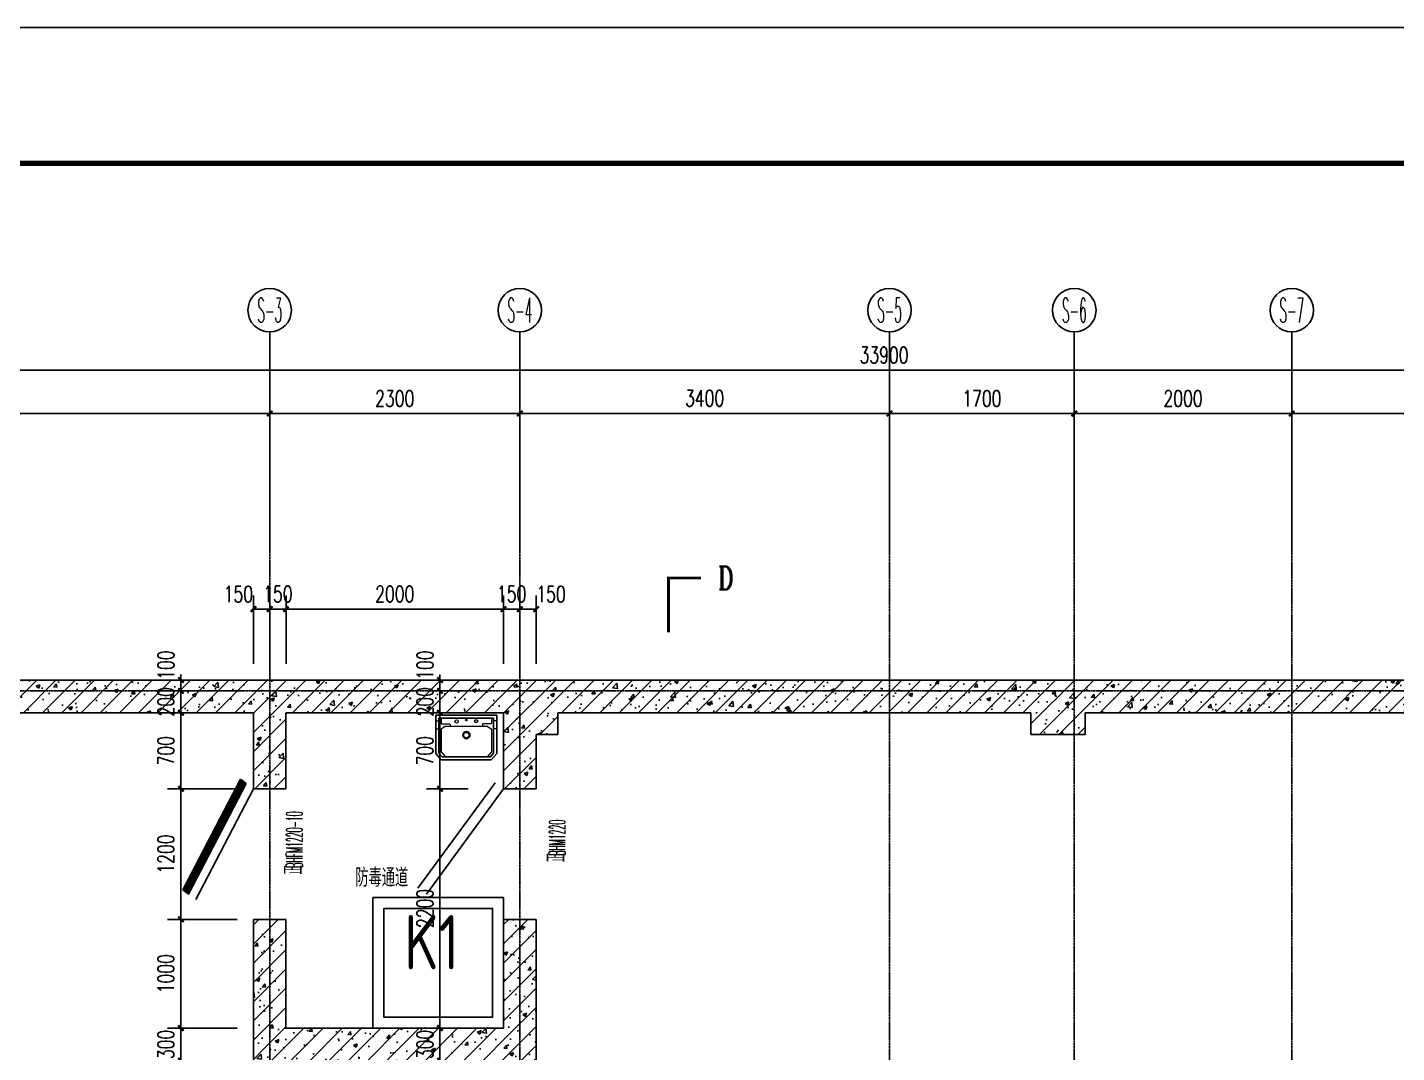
# Model space of a CAD drawing. Extents: x 0 to 2037025, y -2738621 to 0.
# Drawn here: x 971255 to 983848, y -1358288 to -1348863 of the extents above; entities that cross this region are included whole.
import ezdxf
from ezdxf.enums import TextEntityAlignment as Align

# ---------------------------------------------------------------- set-up
doc = ezdxf.new("R2010")
doc.units = 0
doc.header["$LTSCALE"] = 10
doc.header["$MEASUREMENT"] = 0
doc.linetypes.add('DOTE', pattern=[2.42, 2, -0.2, 0.02, -0.2])
for name, color, linetype in [('AXIS', 3, 'Continuous'), ('AXIS_TEXT', 7, 'Continuous'), ('COLUMN', 4, 'Continuous'), ('DIM_SYMB', 3, 'Continuous'), ('DOTE', 1, 'DOTE'), ('PIPE-给水', 3, 'Continuous'), ('PUB_DIM', 3, 'Continuous'), ('PUB_HATCH', 252, 'Continuous'), ('PUB_TEXT', 7, 'Continuous'), ('PUB_TITLE', 4, 'Continuous'), ('WALL', 4, 'Continuous'), ('water', 2, 'Continuous'), ('WINDOW', 2, 'Continuous'), ('人防-防护设备', 142, 'Continuous'), ('图框', 142, 'Continuous'), ('批量导出图层', 1, 'Continuous')]:
    doc.layers.add(name, color=color, linetype=linetype)
doc.styles.add('_TCH_AXIS', font='COMPLEX', dxfattribs={"bigfont": 'GBCBIG'})
doc.styles.add('_TCH_DIM_T3', font='simplex_.ttf', dxfattribs={"width": 0.705882, "bigfont": 'GBCBIG'})
doc.styles.add('_TCH_DIM_T3_T3', font='SIMPLEX', dxfattribs={"width": 0.49827, "bigfont": 'GBCBIG'})
doc.styles.add('_TCH_LABEL', font='COMPLEX', dxfattribs={"bigfont": 'GBCBIG'})
doc.styles.add('COMPLEX', font='COMPLEX')
doc.styles.get("Standard").update_dxf_attribs({"font": 'gbenor.shx', "bigfont": 'gbcbig.shx'})
doc.styles.add('TSSD_REIN', font='Tssdeng.shx', dxfattribs={"width": 0.7, "bigfont": 'hztxt.shx'})
doc.dimstyles.new('_TCH_ARCH&&50', dxfattribs={"dimtxt": 148.75, "dimasz": 50, "dimexe": 125, "dimexo": 150, "dimgap": 63.125, "dimtad": 1, "dimdec": 0, "dimzin": 0, "dimdsep": 46, "dimtxsty": '_TCH_DIM_T3', "dimblk": 'ARCHTICK', "dimcen": 0.09, "dimclrt": 7, "dimazin": 2, "dimtfac": 1, "dimtdec": 0, "dimtix": 1, "dimtmove": 2, "dimatfit": 3, "dimfxl": 0, "dimtolj": 1, "dimtzin": 0, "dimarcsym": 0})
pattern_1 = [(45, (0, 0), (-88.388348, 88.388348), []), (50, (0, 0), (358.63009, -31.37607), [37.5, -412.5]), (355, (0, 0), (-69.37567, 376.09607), [30, -330]), (100.4514, (29.9, -2.6), (289.25469, 344.71977), [31.870095, -350.571056]), (46.1842, (0, 100), (533.62052, -82.75951), [56.25, -618.75]), (96.6356, (44.47, 93.1), (467.33135, 487.05894), [47.80514, -525.8565]), (351.1842, (0, 100), (467.33097, 487.0593), [45, -495]), (21, (50, 75), (298.453526, -201.309445), [37.5, -412.5]), (326, (50, 75), (121.65767, 362.57502), [30, -330]), (71.4514, (74.87, 58.22), (420.111314, 161.26525), [31.870095, -350.571056]), (37.5, (0, 0), (6.079928, 166.446927), [0, -326, 0, -335, 0, -331.25]), (7.5, (0, 0), (131.534769, 197.205856), [0, -191, 0, -318.5, 0, -126.25]), (327.5, (-111.5, 0), (266.911218, -11.277436), [0, -125, 0, -390, 0, -517.5]), (317.5, (-161.5, 0), (291.593085, 50.05249), [0, -162.5, 0, -259, 0, -367.5])]

# ---------------------------------------------------------------- blocks, each defined once
blk = doc.blocks.new('图框A0')
at = {"layer": '图框'}
blk.add_lwpolyline([(0, 0), (0, 84100), (118900, 84100), (118900, 0)], close=True, dxfattribs=at)
at = {"layer": '图框', "const_width": 100}
blk.add_lwpolyline([(2500, 1000), (117900, 1000), (117900, 83100), (2500, 83100)], close=True, dxfattribs=at)
blk = doc.blocks.new('$plan$00000343')
at = {"lineweight": 13}
for p, q in [((-279, -123), (-251, -123)), ((-277, -51), (-251, -51)), ((-232, -26), (-232, -79)), ((-232, -79), (-154, -79)), ((-191, -100), (-232, -127)), ((-191, -100), (189, -100)), ((-149, -84), (-149, -100)), ((148, -84), (148, -100)), ((232, -79), (153, -79)), ((192, -101), (232, -127)), ((232, -26), (232, -79)), ((279, -51), (253, -51)), ((281, -123), (253, -123)), ((-232, -127), (-232, -335)), ((232, -127), (232, -335)), ((-232, -335), (-191, -381)), ((232, -335), (191, -381))]:
    blk.add_line(p, q, dxfattribs=at)
for p, q in [((-251, -26), (251, -26)), ((-251, -349), (-251, -26)), ((0, -26), (-90, -26)), ((-90, -26), (90, -26)), ((251, -349), (251, -26)), ((-221, -381), (-251, -349)), ((222, -381), (251, -349)), ((222, -381), (-221, -381))]:
    blk.add_line(p, q)
for points in [[(-280, 0), (-280, -350)], [(-280, 0), (280, 0)], [(280, 0), (280, -350)], [(-280, -350), (-230, -410)], [(280, -350), (230, -410)], [(-230, -410), (230, -410)]]:
    blk.add_lwpolyline(points)
for centre, radius in [((-89, -56), 15), ((1, -44), 8), ((91, -54), 15), ((1, -182), 24.9)]:
    blk.add_circle(centre, radius, dxfattribs=at)
blk.add_circle((1, -182), 33.1)
for centre, start, end in [((-154, -84), 0, 90), ((153, -84), 90, 180), ((189, -105), 57.2444, 90)]:
    blk.add_arc(centre, 5, start, end, dxfattribs=at)
blk = doc.blocks.new('A$C3A9412D5')
at = {"layer": 'PIPE-给水'}
blk.add_blockref('$plan$00000343', (-692, 12776), dxfattribs=at)
blk = doc.blocks.new('_ArchTick')
at = {"color": 0, "linetype": 'ByBlock', "const_width": 0.4}
blk.add_lwpolyline([(-0.5, -0.5), (0.5, 0.5)], dxfattribs=at)
blk = doc.blocks.new('*D651')
at = {"layer": 'Defpoints', "color": 0, "transparency": 16777216}
for p in [(975050, -1354863), (975459, -1354863), (975459, -1354963)]:
    blk.add_point(p, dxfattribs=at)
at = {"layer": 'PUB_DIM', "color": 0, "lineweight": -2, "transparency": 16777216}
for p, q in [((975050, -1354863), (975050, -1354813)), ((975309, -1354863), (974925, -1354863)), ((975309, -1354963), (974925, -1354963)), ((975050, -1354963), (975050, -1354863)), ((975050, -1354963), (975050, -1355013))]:
    blk.add_line(p, q, dxfattribs=at)
at = {"layer": 'PUB_DIM', "color": 0, "lineweight": -2, "transparency": 16777216, "xscale": 50, "yscale": 50, "zscale": 50}
for p, rotation in [((975050, -1354863), 270), ((975050, -1354963), 90)]:
    blk.add_blockref('_ArchTick', p, dxfattribs=dict(at, rotation=rotation))
at = {"layer": 'PUB_DIM', "color": 7, "transparency": 16777216, "insert": (974913, -1354726), "char_height": 148.8, "attachment_point": 5, "rotation": 90, "style": '_TCH_DIM_T3'}
blk.add_mtext('\\A1;100', dxfattribs=at)
blk = doc.blocks.new('*D652')
at = {"layer": 'Defpoints', "color": 0, "transparency": 16777216}
for p in [(975050, -1354963), (975459, -1354963), (975459, -1355163)]:
    blk.add_point(p, dxfattribs=at)
at = {"layer": 'PUB_DIM', "color": 0, "lineweight": -2, "transparency": 16777216}
for p, q in [((975309, -1354963), (974925, -1354963)), ((975050, -1354963), (975050, -1354913)), ((975050, -1355163), (975050, -1354963)), ((975309, -1355163), (974925, -1355163)), ((975050, -1355163), (975050, -1355213))]:
    blk.add_line(p, q, dxfattribs=at)
at = {"layer": 'PUB_DIM', "color": 0, "lineweight": -2, "transparency": 16777216, "xscale": 50, "yscale": 50, "zscale": 50}
for p, rotation in [((975050, -1354963), 270), ((975050, -1355163), 90)]:
    blk.add_blockref('_ArchTick', p, dxfattribs=dict(at, rotation=rotation))
at = {"layer": 'PUB_DIM', "color": 7, "transparency": 16777216, "insert": (974912, -1355063), "char_height": 148.8, "attachment_point": 5, "rotation": 90, "style": '_TCH_DIM_T3'}
blk.add_mtext('\\A1;200', dxfattribs=at)
blk = doc.blocks.new('*D653')
at = {"layer": 'Defpoints', "color": 0, "transparency": 16777216}
for p in [(975050, -1355163), (975459, -1355163), (975459, -1355863)]:
    blk.add_point(p, dxfattribs=at)
at = {"layer": 'PUB_DIM', "color": 0, "lineweight": -2, "transparency": 16777216}
for p, q in [((975309, -1355163), (974925, -1355163)), ((975050, -1355863), (975050, -1355163)), ((975309, -1355863), (974925, -1355863))]:
    blk.add_line(p, q, dxfattribs=at)
at = {"layer": 'PUB_DIM', "color": 0, "lineweight": -2, "transparency": 16777216, "xscale": 50, "yscale": 50, "zscale": 50}
for p, rotation in [((975050, -1355163), 90), ((975050, -1355863), 270)]:
    blk.add_blockref('_ArchTick', p, dxfattribs=dict(at, rotation=rotation))
at = {"layer": 'PUB_DIM', "color": 7, "transparency": 16777216, "insert": (974912, -1355513), "char_height": 148.8, "attachment_point": 5, "rotation": 90, "style": '_TCH_DIM_T3'}
blk.add_mtext('\\A1;700', dxfattribs=at)
blk = doc.blocks.new('*D654')
at = {"layer": 'Defpoints', "color": 0, "transparency": 16777216}
for p in [(975050, -1355863), (975459, -1355863), (975459, -1358063)]:
    blk.add_point(p, dxfattribs=at)
at = {"layer": 'PUB_DIM', "color": 0, "lineweight": -2, "transparency": 16777216}
for p, q in [((975309, -1355863), (974925, -1355863)), ((975050, -1358063), (975050, -1355863)), ((975309, -1358063), (974925, -1358063))]:
    blk.add_line(p, q, dxfattribs=at)
at = {"layer": 'PUB_DIM', "color": 0, "lineweight": -2, "transparency": 16777216, "xscale": 50, "yscale": 50, "zscale": 50}
for p, rotation in [((975050, -1355863), 90), ((975050, -1358063), 270)]:
    blk.add_blockref('_ArchTick', p, dxfattribs=dict(at, rotation=rotation))
at = {"layer": 'PUB_DIM', "color": 7, "transparency": 16777216, "insert": (974912, -1356963), "char_height": 148.8, "attachment_point": 5, "rotation": 90, "style": '_TCH_DIM_T3'}
blk.add_mtext('\\A1;2200', dxfattribs=at)
blk = doc.blocks.new('*D655')
at = {"layer": 'Defpoints', "color": 0, "transparency": 16777216}
for p in [(975050, -1358063), (975459, -1358063), (975459, -1358363)]:
    blk.add_point(p, dxfattribs=at)
at = {"layer": 'PUB_DIM', "color": 0, "lineweight": -2, "transparency": 16777216}
for p, q in [((975309, -1358063), (974925, -1358063)), ((975050, -1358063), (975050, -1358013)), ((975050, -1358363), (975050, -1358063)), ((975309, -1358363), (974925, -1358363)), ((975050, -1358363), (975050, -1358413))]:
    blk.add_line(p, q, dxfattribs=at)
at = {"layer": 'PUB_DIM', "color": 0, "lineweight": -2, "transparency": 16777216, "xscale": 50, "yscale": 50, "zscale": 50}
for p, rotation in [((975050, -1358063), 270), ((975050, -1358363), 90)]:
    blk.add_blockref('_ArchTick', p, dxfattribs=dict(at, rotation=rotation))
at = {"layer": 'PUB_DIM', "color": 7, "transparency": 16777216, "insert": (974912, -1358213), "char_height": 148.8, "attachment_point": 5, "rotation": 90, "style": '_TCH_DIM_T3'}
blk.add_mtext('\\A1;300', dxfattribs=at)
blk = doc.blocks.new('*D672')
at = {"layer": 'Defpoints', "color": 0, "transparency": 16777216}
for p in [(972668, -1354863), (973334, -1354863), (973334, -1354963)]:
    blk.add_point(p, dxfattribs=at)
at = {"layer": 'PUB_DIM', "color": 0, "lineweight": -2, "transparency": 16777216}
for p, q in [((972668, -1354863), (972668, -1354813)), ((973184, -1354863), (972543, -1354863)), ((973184, -1354963), (972543, -1354963)), ((972668, -1354963), (972668, -1354863)), ((972668, -1354963), (972668, -1355013))]:
    blk.add_line(p, q, dxfattribs=at)
at = {"layer": 'PUB_DIM', "color": 0, "lineweight": -2, "transparency": 16777216, "xscale": 50, "yscale": 50, "zscale": 50}
for p, rotation in [((972668, -1354863), 270), ((972668, -1354963), 90)]:
    blk.add_blockref('_ArchTick', p, dxfattribs=dict(at, rotation=rotation))
at = {"layer": 'PUB_DIM', "color": 7, "transparency": 16777216, "insert": (972530, -1354726), "char_height": 148.8, "attachment_point": 5, "rotation": 90, "style": '_TCH_DIM_T3'}
blk.add_mtext('\\A1;100', dxfattribs=at)
blk = doc.blocks.new('*D673')
at = {"layer": 'Defpoints', "color": 0, "transparency": 16777216}
for p in [(972668, -1354963), (973334, -1354963), (973334, -1355163)]:
    blk.add_point(p, dxfattribs=at)
at = {"layer": 'PUB_DIM', "color": 0, "lineweight": -2, "transparency": 16777216}
for p, q in [((973184, -1354963), (972543, -1354963)), ((972668, -1354963), (972668, -1354913)), ((972668, -1355163), (972668, -1354963)), ((973184, -1355163), (972543, -1355163)), ((972668, -1355163), (972668, -1355213))]:
    blk.add_line(p, q, dxfattribs=at)
at = {"layer": 'PUB_DIM', "color": 0, "lineweight": -2, "transparency": 16777216, "xscale": 50, "yscale": 50, "zscale": 50}
for p, rotation in [((972668, -1354963), 270), ((972668, -1355163), 90)]:
    blk.add_blockref('_ArchTick', p, dxfattribs=dict(at, rotation=rotation))
at = {"layer": 'PUB_DIM', "color": 7, "transparency": 16777216, "insert": (972529, -1355063), "char_height": 148.8, "attachment_point": 5, "rotation": 90, "style": '_TCH_DIM_T3'}
blk.add_mtext('\\A1;200', dxfattribs=at)
blk = doc.blocks.new('*D674')
at = {"layer": 'Defpoints', "color": 0, "transparency": 16777216}
for p in [(972668, -1355163), (973334, -1355163), (973334, -1355863)]:
    blk.add_point(p, dxfattribs=at)
at = {"layer": 'PUB_DIM', "color": 0, "lineweight": -2, "transparency": 16777216}
for p, q in [((973184, -1355163), (972543, -1355163)), ((972668, -1355863), (972668, -1355163)), ((973184, -1355863), (972543, -1355863))]:
    blk.add_line(p, q, dxfattribs=at)
at = {"layer": 'PUB_DIM', "color": 0, "lineweight": -2, "transparency": 16777216, "xscale": 50, "yscale": 50, "zscale": 50}
for p, rotation in [((972668, -1355163), 90), ((972668, -1355863), 270)]:
    blk.add_blockref('_ArchTick', p, dxfattribs=dict(at, rotation=rotation))
at = {"layer": 'PUB_DIM', "color": 7, "transparency": 16777216, "insert": (972529, -1355513), "char_height": 148.8, "attachment_point": 5, "rotation": 90, "style": '_TCH_DIM_T3'}
blk.add_mtext('\\A1;700', dxfattribs=at)
blk = doc.blocks.new('*D675')
at = {"layer": 'Defpoints', "color": 0, "transparency": 16777216}
for p in [(972668, -1355863), (973334, -1355863), (973334, -1357063)]:
    blk.add_point(p, dxfattribs=at)
at = {"layer": 'PUB_DIM', "color": 0, "lineweight": -2, "transparency": 16777216}
for p, q in [((973184, -1355863), (972543, -1355863)), ((972668, -1357063), (972668, -1355863)), ((973184, -1357063), (972543, -1357063))]:
    blk.add_line(p, q, dxfattribs=at)
at = {"layer": 'PUB_DIM', "color": 0, "lineweight": -2, "transparency": 16777216, "xscale": 50, "yscale": 50, "zscale": 50}
for p, rotation in [((972668, -1355863), 90), ((972668, -1357063), 270)]:
    blk.add_blockref('_ArchTick', p, dxfattribs=dict(at, rotation=rotation))
at = {"layer": 'PUB_DIM', "color": 7, "transparency": 16777216, "insert": (972529, -1356463), "char_height": 148.8, "attachment_point": 5, "rotation": 90, "style": '_TCH_DIM_T3'}
blk.add_mtext('\\A1;1200', dxfattribs=at)
blk = doc.blocks.new('*D676')
at = {"layer": 'Defpoints', "color": 0, "transparency": 16777216}
for p in [(972668, -1357063), (973334, -1357063), (973334, -1358063)]:
    blk.add_point(p, dxfattribs=at)
at = {"layer": 'PUB_DIM', "color": 0, "lineweight": -2, "transparency": 16777216}
for p, q in [((973184, -1357063), (972543, -1357063)), ((972668, -1358063), (972668, -1357063)), ((973184, -1358063), (972543, -1358063))]:
    blk.add_line(p, q, dxfattribs=at)
at = {"layer": 'PUB_DIM', "color": 0, "lineweight": -2, "transparency": 16777216, "xscale": 50, "yscale": 50, "zscale": 50}
for p, rotation in [((972668, -1357063), 90), ((972668, -1358063), 270)]:
    blk.add_blockref('_ArchTick', p, dxfattribs=dict(at, rotation=rotation))
at = {"layer": 'PUB_DIM', "color": 7, "transparency": 16777216, "insert": (972529, -1357563), "char_height": 148.8, "attachment_point": 5, "rotation": 90, "style": '_TCH_DIM_T3'}
blk.add_mtext('\\A1;1000', dxfattribs=at)
blk = doc.blocks.new('*D677')
at = {"layer": 'Defpoints', "color": 0, "transparency": 16777216}
for p in [(972668, -1358063), (973334, -1358063), (973334, -1358363)]:
    blk.add_point(p, dxfattribs=at)
at = {"layer": 'PUB_DIM', "color": 0, "lineweight": -2, "transparency": 16777216}
for p, q in [((973184, -1358063), (972543, -1358063)), ((972668, -1358063), (972668, -1358013)), ((972668, -1358363), (972668, -1358063)), ((973184, -1358363), (972543, -1358363)), ((972668, -1358363), (972668, -1358413))]:
    blk.add_line(p, q, dxfattribs=at)
at = {"layer": 'PUB_DIM', "color": 0, "lineweight": -2, "transparency": 16777216, "xscale": 50, "yscale": 50, "zscale": 50}
for p, rotation in [((972668, -1358063), 270), ((972668, -1358363), 90)]:
    blk.add_blockref('_ArchTick', p, dxfattribs=dict(at, rotation=rotation))
at = {"layer": 'PUB_DIM', "color": 7, "transparency": 16777216, "insert": (972529, -1358213), "char_height": 148.8, "attachment_point": 5, "rotation": 90, "style": '_TCH_DIM_T3'}
blk.add_mtext('\\A1;300', dxfattribs=at)
blk = doc.blocks.new('*D685')
at = {"layer": 'Defpoints', "color": 0, "transparency": 16777216}
for p in [(973484, -1354211), (973334, -1354863), (973484, -1354863)]:
    blk.add_point(p, dxfattribs=at)
at = {"layer": 'PUB_DIM', "color": 0, "lineweight": -2, "transparency": 16777216}
for p, q in [((973334, -1354713), (973334, -1354086)), ((973484, -1354713), (973484, -1354086)), ((973334, -1354211), (973484, -1354211))]:
    blk.add_line(p, q, dxfattribs=at)
at = {"layer": 'PUB_DIM', "color": 0, "lineweight": -2, "transparency": 16777216, "xscale": 50, "yscale": 50, "zscale": 50, "rotation": 180}
blk.add_blockref('_ArchTick', (973334, -1354211), dxfattribs=at)
at = {"layer": 'PUB_DIM', "color": 0, "lineweight": -2, "transparency": 16777216, "xscale": 50, "yscale": 50, "zscale": 50}
blk.add_blockref('_ArchTick', (973484, -1354211), dxfattribs=at)
at = {"layer": 'PUB_DIM', "color": 7, "transparency": 16777216, "insert": (973196, -1354073), "char_height": 148.8, "attachment_point": 5, "style": '_TCH_DIM_T3'}
blk.add_mtext('\\A1;150', dxfattribs=at)
blk = doc.blocks.new('*D686')
at = {"layer": 'Defpoints', "color": 0, "transparency": 16777216}
for p in [(973634, -1354211), (973484, -1354863), (973634, -1354863)]:
    blk.add_point(p, dxfattribs=at)
at = {"layer": 'PUB_DIM', "color": 0, "lineweight": -2, "transparency": 16777216}
for p, q in [((973484, -1354713), (973484, -1354086)), ((973634, -1354713), (973634, -1354086)), ((973484, -1354211), (973434, -1354211)), ((973484, -1354211), (973634, -1354211)), ((973634, -1354211), (973684, -1354211))]:
    blk.add_line(p, q, dxfattribs=at)
at = {"layer": 'PUB_DIM', "color": 0, "lineweight": -2, "transparency": 16777216, "xscale": 50, "yscale": 50, "zscale": 50}
blk.add_blockref('_ArchTick', (973484, -1354211), dxfattribs=at)
at = {"layer": 'PUB_DIM', "color": 0, "lineweight": -2, "transparency": 16777216, "xscale": 50, "yscale": 50, "zscale": 50, "rotation": 180}
blk.add_blockref('_ArchTick', (973634, -1354211), dxfattribs=at)
at = {"layer": 'PUB_DIM', "color": 7, "transparency": 16777216, "insert": (973559, -1354072), "char_height": 148.8, "attachment_point": 5, "style": '_TCH_DIM_T3'}
blk.add_mtext('\\A1;150', dxfattribs=at)
blk = doc.blocks.new('*D687')
at = {"layer": 'Defpoints', "color": 0, "transparency": 16777216}
for p in [(975634, -1354211), (973634, -1354863), (975634, -1354863)]:
    blk.add_point(p, dxfattribs=at)
at = {"layer": 'PUB_DIM', "color": 0, "lineweight": -2, "transparency": 16777216}
for p, q in [((973634, -1354713), (973634, -1354086)), ((975634, -1354713), (975634, -1354086)), ((973634, -1354211), (975634, -1354211))]:
    blk.add_line(p, q, dxfattribs=at)
at = {"layer": 'PUB_DIM', "color": 0, "lineweight": -2, "transparency": 16777216, "xscale": 50, "yscale": 50, "zscale": 50, "rotation": 180}
blk.add_blockref('_ArchTick', (973634, -1354211), dxfattribs=at)
at = {"layer": 'PUB_DIM', "color": 0, "lineweight": -2, "transparency": 16777216, "xscale": 50, "yscale": 50, "zscale": 50}
blk.add_blockref('_ArchTick', (975634, -1354211), dxfattribs=at)
at = {"layer": 'PUB_DIM', "color": 7, "transparency": 16777216, "insert": (974634, -1354072), "char_height": 148.8, "attachment_point": 5, "style": '_TCH_DIM_T3'}
blk.add_mtext('\\A1;2000', dxfattribs=at)
blk = doc.blocks.new('*D688')
at = {"layer": 'Defpoints', "color": 0, "transparency": 16777216}
for p in [(975784, -1354211), (975634, -1354863), (975784, -1354863)]:
    blk.add_point(p, dxfattribs=at)
at = {"layer": 'PUB_DIM', "color": 0, "lineweight": -2, "transparency": 16777216}
for p, q in [((975634, -1354713), (975634, -1354086)), ((975784, -1354713), (975784, -1354086)), ((975634, -1354211), (975584, -1354211)), ((975634, -1354211), (975784, -1354211)), ((975784, -1354211), (975834, -1354211))]:
    blk.add_line(p, q, dxfattribs=at)
at = {"layer": 'PUB_DIM', "color": 0, "lineweight": -2, "transparency": 16777216, "xscale": 50, "yscale": 50, "zscale": 50}
blk.add_blockref('_ArchTick', (975634, -1354211), dxfattribs=at)
at = {"layer": 'PUB_DIM', "color": 0, "lineweight": -2, "transparency": 16777216, "xscale": 50, "yscale": 50, "zscale": 50, "rotation": 180}
blk.add_blockref('_ArchTick', (975784, -1354211), dxfattribs=at)
at = {"layer": 'PUB_DIM', "color": 7, "transparency": 16777216, "insert": (975709, -1354072), "char_height": 148.8, "attachment_point": 5, "style": '_TCH_DIM_T3'}
blk.add_mtext('\\A1;150', dxfattribs=at)
blk = doc.blocks.new('*D689')
at = {"layer": 'Defpoints', "color": 0, "transparency": 16777216}
for p in [(975934, -1354211), (975784, -1354863), (975934, -1354863)]:
    blk.add_point(p, dxfattribs=at)
at = {"layer": 'PUB_DIM', "color": 0, "lineweight": -2, "transparency": 16777216}
for p, q in [((975784, -1354713), (975784, -1354086)), ((975934, -1354713), (975934, -1354086)), ((975784, -1354211), (975934, -1354211))]:
    blk.add_line(p, q, dxfattribs=at)
at = {"layer": 'PUB_DIM', "color": 0, "lineweight": -2, "transparency": 16777216, "xscale": 50, "yscale": 50, "zscale": 50, "rotation": 180}
blk.add_blockref('_ArchTick', (975784, -1354211), dxfattribs=at)
at = {"layer": 'PUB_DIM', "color": 0, "lineweight": -2, "transparency": 16777216, "xscale": 50, "yscale": 50, "zscale": 50}
blk.add_blockref('_ArchTick', (975934, -1354211), dxfattribs=at)
at = {"layer": 'PUB_DIM', "color": 7, "transparency": 16777216, "insert": (976071, -1354073), "char_height": 148.8, "attachment_point": 5, "style": '_TCH_DIM_T3'}
blk.add_mtext('\\A1;150', dxfattribs=at)
blk = doc.blocks.new('*D746')
at = {"layer": 'AXIS', "color": 0, "lineweight": -2, "transparency": 16777216}
for p, q in [((965184, -1353513), (965184, -1352288)), ((973484, -1353513), (973484, -1352288)), ((965184, -1352413), (973484, -1352413))]:
    blk.add_line(p, q, dxfattribs=at)
at = {"layer": 'Defpoints', "color": 0, "transparency": 16777216}
for p in [(973484, -1352413), (965184, -1353663), (973484, -1353663)]:
    blk.add_point(p, dxfattribs=at)
at = {"layer": 'AXIS', "color": 0, "lineweight": -2, "transparency": 16777216, "xscale": 50, "yscale": 50, "zscale": 50, "rotation": 180}
blk.add_blockref('_ArchTick', (965184, -1352413), dxfattribs=at)
at = {"layer": 'AXIS', "color": 0, "lineweight": -2, "transparency": 16777216, "xscale": 50, "yscale": 50, "zscale": 50}
blk.add_blockref('_ArchTick', (973484, -1352413), dxfattribs=at)
at = {"layer": 'AXIS', "color": 7, "transparency": 16777216, "insert": (969334, -1352275), "char_height": 148.8, "attachment_point": 5, "style": '_TCH_DIM_T3'}
blk.add_mtext('\\A1;8300', dxfattribs=at)
blk = doc.blocks.new('*D747')
at = {"layer": 'AXIS', "color": 0, "lineweight": -2, "transparency": 16777216}
for p, q in [((973484, -1353513), (973484, -1352288)), ((975784, -1353513), (975784, -1352288)), ((973484, -1352413), (975784, -1352413))]:
    blk.add_line(p, q, dxfattribs=at)
at = {"layer": 'Defpoints', "color": 0, "transparency": 16777216}
for p in [(975784, -1352413), (973484, -1353663), (975784, -1353663)]:
    blk.add_point(p, dxfattribs=at)
at = {"layer": 'AXIS', "color": 0, "lineweight": -2, "transparency": 16777216, "xscale": 50, "yscale": 50, "zscale": 50, "rotation": 180}
blk.add_blockref('_ArchTick', (973484, -1352413), dxfattribs=at)
at = {"layer": 'AXIS', "color": 0, "lineweight": -2, "transparency": 16777216, "xscale": 50, "yscale": 50, "zscale": 50}
blk.add_blockref('_ArchTick', (975784, -1352413), dxfattribs=at)
at = {"layer": 'AXIS', "color": 7, "transparency": 16777216, "insert": (974634, -1352275), "char_height": 148.8, "attachment_point": 5, "style": '_TCH_DIM_T3'}
blk.add_mtext('\\A1;2300', dxfattribs=at)
blk = doc.blocks.new('*D748')
at = {"layer": 'AXIS', "color": 0, "lineweight": -2, "transparency": 16777216}
for p, q in [((975784, -1353513), (975784, -1352288)), ((979184, -1353513), (979184, -1352288)), ((975784, -1352413), (979184, -1352413))]:
    blk.add_line(p, q, dxfattribs=at)
at = {"layer": 'Defpoints', "color": 0, "transparency": 16777216}
for p in [(979184, -1352413), (975784, -1353663), (979184, -1353663)]:
    blk.add_point(p, dxfattribs=at)
at = {"layer": 'AXIS', "color": 0, "lineweight": -2, "transparency": 16777216, "xscale": 50, "yscale": 50, "zscale": 50, "rotation": 180}
blk.add_blockref('_ArchTick', (975784, -1352413), dxfattribs=at)
at = {"layer": 'AXIS', "color": 0, "lineweight": -2, "transparency": 16777216, "xscale": 50, "yscale": 50, "zscale": 50}
blk.add_blockref('_ArchTick', (979184, -1352413), dxfattribs=at)
at = {"layer": 'AXIS', "color": 7, "transparency": 16777216, "insert": (977484, -1352273), "char_height": 148.8, "attachment_point": 5, "style": '_TCH_DIM_T3'}
blk.add_mtext('\\A1;3400', dxfattribs=at)
blk = doc.blocks.new('*D749')
at = {"layer": 'AXIS', "color": 0, "lineweight": -2, "transparency": 16777216}
for p, q in [((979184, -1353513), (979184, -1352288)), ((980884, -1353513), (980884, -1352288)), ((979184, -1352413), (980884, -1352413))]:
    blk.add_line(p, q, dxfattribs=at)
at = {"layer": 'Defpoints', "color": 0, "transparency": 16777216}
for p in [(980884, -1352413), (979184, -1353663), (980884, -1353663)]:
    blk.add_point(p, dxfattribs=at)
at = {"layer": 'AXIS', "color": 0, "lineweight": -2, "transparency": 16777216, "xscale": 50, "yscale": 50, "zscale": 50, "rotation": 180}
blk.add_blockref('_ArchTick', (979184, -1352413), dxfattribs=at)
at = {"layer": 'AXIS', "color": 0, "lineweight": -2, "transparency": 16777216, "xscale": 50, "yscale": 50, "zscale": 50}
blk.add_blockref('_ArchTick', (980884, -1352413), dxfattribs=at)
at = {"layer": 'AXIS', "color": 7, "transparency": 16777216, "insert": (980034, -1352275), "char_height": 148.8, "attachment_point": 5, "style": '_TCH_DIM_T3'}
blk.add_mtext('\\A1;1700', dxfattribs=at)
blk = doc.blocks.new('*D750')
at = {"layer": 'AXIS', "color": 0, "lineweight": -2, "transparency": 16777216}
for p, q in [((980884, -1353513), (980884, -1352288)), ((982884, -1353513), (982884, -1352288)), ((980884, -1352413), (982884, -1352413))]:
    blk.add_line(p, q, dxfattribs=at)
at = {"layer": 'Defpoints', "color": 0, "transparency": 16777216}
for p in [(982884, -1352413), (980884, -1353663), (982884, -1353663)]:
    blk.add_point(p, dxfattribs=at)
at = {"layer": 'AXIS', "color": 0, "lineweight": -2, "transparency": 16777216, "xscale": 50, "yscale": 50, "zscale": 50, "rotation": 180}
blk.add_blockref('_ArchTick', (980884, -1352413), dxfattribs=at)
at = {"layer": 'AXIS', "color": 0, "lineweight": -2, "transparency": 16777216, "xscale": 50, "yscale": 50, "zscale": 50}
blk.add_blockref('_ArchTick', (982884, -1352413), dxfattribs=at)
at = {"layer": 'AXIS', "color": 7, "transparency": 16777216, "insert": (981884, -1352275), "char_height": 148.8, "attachment_point": 5, "style": '_TCH_DIM_T3'}
blk.add_mtext('\\A1;2000', dxfattribs=at)
blk = doc.blocks.new('*D751')
at = {"layer": 'AXIS', "color": 0, "lineweight": -2, "transparency": 16777216}
for p, q in [((982884, -1353513), (982884, -1352288)), ((988484, -1353513), (988484, -1352288)), ((982884, -1352413), (988484, -1352413))]:
    blk.add_line(p, q, dxfattribs=at)
at = {"layer": 'Defpoints', "color": 0, "transparency": 16777216}
for p in [(988484, -1352413), (982884, -1353663), (988484, -1353663)]:
    blk.add_point(p, dxfattribs=at)
at = {"layer": 'AXIS', "color": 0, "lineweight": -2, "transparency": 16777216, "xscale": 50, "yscale": 50, "zscale": 50, "rotation": 180}
blk.add_blockref('_ArchTick', (982884, -1352413), dxfattribs=at)
at = {"layer": 'AXIS', "color": 0, "lineweight": -2, "transparency": 16777216, "xscale": 50, "yscale": 50, "zscale": 50}
blk.add_blockref('_ArchTick', (988484, -1352413), dxfattribs=at)
at = {"layer": 'AXIS', "color": 7, "transparency": 16777216, "insert": (985684, -1352275), "char_height": 148.8, "attachment_point": 5, "style": '_TCH_DIM_T3'}
blk.add_mtext('\\A1;5600', dxfattribs=at)
blk = doc.blocks.new('*D754')
at = {"layer": 'AXIS', "color": 0, "lineweight": -2, "transparency": 16777216}
for p, q in [((962184, -1353513), (962184, -1351888)), ((996084, -1353513), (996084, -1351888)), ((962184, -1352013), (996084, -1352013))]:
    blk.add_line(p, q, dxfattribs=at)
at = {"layer": 'Defpoints', "color": 0, "transparency": 16777216}
for p in [(996084, -1352013), (962184, -1353663), (996084, -1353663)]:
    blk.add_point(p, dxfattribs=at)
at = {"layer": 'AXIS', "color": 0, "lineweight": -2, "transparency": 16777216, "xscale": 50, "yscale": 50, "zscale": 50, "rotation": 180}
blk.add_blockref('_ArchTick', (962184, -1352013), dxfattribs=at)
at = {"layer": 'AXIS', "color": 0, "lineweight": -2, "transparency": 16777216, "xscale": 50, "yscale": 50, "zscale": 50}
blk.add_blockref('_ArchTick', (996084, -1352013), dxfattribs=at)
at = {"layer": 'AXIS', "color": 7, "transparency": 16777216, "insert": (979134, -1351875), "char_height": 148.8, "attachment_point": 5, "style": '_TCH_DIM_T3'}
blk.add_mtext('\\A1;33900', dxfattribs=at)
blk = doc.blocks.new('$防护设备$00000008')
at = {"color": 0}
for p, q in [((0.547, 0.758), (-0.26, 3.12)), ((0.5, 0.5), (-0.307, 2.862)), ((-0.5, 0.5), (-0.5, -0.5)), ((0.5, 0.5), (0.5, -0.5))]:
    blk.add_line(p, q, dxfattribs=at)
blk = doc.blocks.new('$防护设备$00000007')
at = {"color": 0}
for p, q in [((-0.274, 2.66), (-0.306, 2.49)), ((0.569, 0.868), (-0.28, 2.632)), ((0.574, 0.896), (-0.274, 2.66)), ((0.548, 0.755), (-0.301, 2.519)), ((0.553, 0.783), (-0.296, 2.547)), ((0.558, 0.811), (-0.29, 2.575)), ((0.564, 0.839), (-0.285, 2.603)), ((0.542, 0.726), (-0.306, 2.49)), ((0.5, 0.5), (-0.348, 2.264)), ((0.542, 0.726), (0.574, 0.896)), ((-0.5, 0.5), (-0.5, -0.5)), ((0.5, 0.5), (0.5, -0.5))]:
    blk.add_line(p, q, dxfattribs=at)
blk = doc.blocks.new('_AXISO')
blk.add_circle((0, 0), 0.5)
at = {"layer": 'AXIS_TEXT', "style": 'COMPLEX', "width": 1.041667}
blk.add_attdef('A', text='', height=0.56, dxfattribs=at).set_placement((-0.25, -0.28), (0.25, -0.28), align=Align.FIT)

msp = doc.modelspace()

# ---------------------------------------------------------------- hatches: boundary and pattern name
at = {"layer": 'PUB_HATCH'}
h = msp.add_hatch(dxfattribs=at)
h.set_pattern_fill('钢筋混凝土', color=256, scale=50, style=0)
h.set_pattern_definition(pattern_1)
h.paths.add_polyline_path([(965633.9, -1354863.1), (965633.9, -1355163.1), (973333.9, -1355163.1), (973500.6, -1355063.1), (973533.9, -1354863.1)])
h = msp.add_hatch(dxfattribs=at)
h.set_pattern_fill('钢筋混凝土', color=256, scale=50, style=0)
h.set_pattern_definition(pattern_1)
h.paths.add_polyline_path([(975633.9, -1355163.1), (975633.9, -1354863.1), (973533.9, -1354863.1), (973500.6, -1355063.1), (973633.9, -1355163.1)])
h = msp.add_hatch(dxfattribs=at)
h.set_pattern_fill('钢筋混凝土', color=256, scale=50, style=0)
h.set_pattern_definition(pattern_1)
h.paths.add_polyline_path([(975633.9, -1355363.1), (976133.9, -1355363.1), (976133.9, -1354863.1), (975633.9, -1354863.1)])
h = msp.add_hatch(dxfattribs=at)
h.set_pattern_fill('钢筋混凝土', color=256, scale=50, style=0)
h.set_pattern_definition(pattern_1)
h.paths.add_polyline_path([(980483.9, -1355163.1), (980483.9, -1354863.1), (976133.9, -1354863.1), (976133.9, -1355163.1)])
h = msp.add_hatch(dxfattribs=at)
h.set_pattern_fill('钢筋混凝土', color=256, scale=50, style=0)
h.set_pattern_definition(pattern_1)
h.paths.add_polyline_path([(980483.9, -1355363.1), (980983.9, -1355363.1), (980983.9, -1354863.1), (980483.9, -1354863.1)])
h = msp.add_hatch(dxfattribs=at)
h.set_pattern_fill('钢筋混凝土', color=256, scale=50, style=0)
h.set_pattern_definition(pattern_1)
h.paths.add_polyline_path([(988233.9, -1355163.1), (988233.9, -1354863.1), (980983.9, -1354863.1), (980983.9, -1355163.1)])
h = msp.add_hatch(dxfattribs=at)
h.set_pattern_fill('钢筋混凝土', color=256, scale=50, style=0)
h.set_pattern_definition(pattern_1)
h.paths.add_polyline_path([(973333.9, -1355163.1), (973333.9, -1355863.1), (973633.9, -1355863.1), (973633.9, -1355163.1), (973500.6, -1355063.1)])
h = msp.add_hatch(dxfattribs=at)
h.set_pattern_fill('钢筋混凝土', color=256, scale=50, style=0)
h.set_pattern_definition(pattern_1)
h.paths.add_polyline_path([(975933.9, -1355363.1), (975633.9, -1355363.1), (975633.9, -1355863.1), (975933.9, -1355863.1)])
h = msp.add_hatch(dxfattribs=at)
h.set_pattern_fill('钢筋混凝土', color=256, scale=50, style=0)
h.set_pattern_definition(pattern_1)
h.paths.add_polyline_path([(973633.9, -1358063.1), (973633.9, -1357063.1), (973333.9, -1357063.1), (973333.9, -1358263.1), (973600.6, -1358229.8)])
h = msp.add_hatch(dxfattribs=at)
h.set_pattern_fill('钢筋混凝土', color=256, scale=50, style=0)
h.set_pattern_definition(pattern_1)
h.paths.add_polyline_path([(975933.9, -1358263.1), (975933.9, -1357063.1), (975633.9, -1357063.1), (975633.9, -1358063.1), (975733.9, -1358229.8)])
h = msp.add_hatch(dxfattribs=at)
h.set_pattern_fill('钢筋混凝土', color=256, scale=50, style=0)
h.set_pattern_definition(pattern_1)
h.paths.add_polyline_path([(973600.6, -1358229.8), (973833.9, -1358363.1), (975633.9, -1358363.1), (975733.9, -1358229.8), (975633.9, -1358063.1), (973633.9, -1358063.1)])
h = msp.add_hatch(dxfattribs=at)
h.set_pattern_fill('钢筋混凝土', color=256, scale=50, style=0)
h.set_pattern_definition(pattern_1)
h.paths.add_polyline_path([(973333.9, -1358263.1), (973333.9, -1358713.1), (973833.9, -1358713.1), (973833.9, -1358363.1), (973600.6, -1358229.8)])
h = msp.add_hatch(dxfattribs=at)
h.set_pattern_fill('钢筋混凝土', color=256, scale=50, style=0)
h.set_pattern_definition(pattern_1)
h.paths.add_polyline_path([(975633.9, -1359663.1), (975933.9, -1359663.1), (975933.9, -1358263.1), (975733.9, -1358229.8), (975633.9, -1358363.1)])

# ---------------------------------------------------------------- linework, layer by layer
at = {"layer": 'AXIS'}
for p, q in [((973483.9, -1353663.1), (973483.9, -1351663.1)), ((975783.9, -1353663.1), (975783.9, -1351663.1)), ((979183.9, -1353663.1), (979183.9, -1351663.1)), ((980883.9, -1353663.1), (980883.9, -1351663.1)), ((982883.9, -1353663.1), (982883.9, -1351663.1))]:
    msp.add_line(p, q, dxfattribs=at)
at = {"layer": 'COLUMN'}
for p, q in [((976133.9, -1354863.1), (975633.9, -1354863.1)), ((980983.9, -1354863.1), (980483.9, -1354863.1)), ((975633.9, -1355163.1), (975633.9, -1355363.1)), ((976133.9, -1355363.1), (976133.9, -1355163.1)), ((980483.9, -1355163.1), (980483.9, -1355363.1)), ((980983.9, -1355363.1), (980983.9, -1355163.1)), ((975933.9, -1355363.1), (976133.9, -1355363.1)), ((980483.9, -1355363.1), (980983.9, -1355363.1))]:
    msp.add_line(p, q, dxfattribs=at)
at = {"layer": 'DIM_SYMB', "const_width": 25}
msp.add_lwpolyline([(977451.7, -1353924.5), (977151.7, -1353924.5), (977151.7, -1354424.5)], dxfattribs=at)
at = {"layer": 'DOTE'}
for p, q in [((973483.9, -1353463.1), (973483.9, -1391563.1)), ((975783.9, -1353463.1), (975783.9, -1391563.1)), ((979183.9, -1378863.1), (979183.9, -1353463.1)), ((980883.9, -1378863.1), (980883.9, -1353463.1)), ((982883.9, -1378863.1), (982883.9, -1353463.1)), ((997483.9, -1354963.1), (960783.9, -1354963.1))]:
    msp.add_line(p, q, dxfattribs=at)
at = {"layer": 'PUB_TITLE'}
msp.add_lwpolyline([(958662.7, -1408312.9), (1000712.7, -1408312.9), (1000712.7, -1348862.9), (958662.7, -1348862.9)], close=True, dxfattribs=at)
at = {"layer": 'PUB_TITLE', "const_width": 50}
msp.add_lwpolyline([(959162.7, -1407812.9), (1000212.7, -1407812.9), (1000212.7, -1350112.9), (959162.7, -1350112.9)], close=True, dxfattribs=at)
at = {"layer": 'WALL'}
for p, q in [((965633.9, -1354863.1), (973533.9, -1354863.1)), ((973533.9, -1354863.1), (975633.9, -1354863.1)), ((976133.9, -1354863.1), (980483.9, -1354863.1)), ((980983.9, -1354863.1), (988233.9, -1354863.1)), ((965633.9, -1355163.1), (973333.9, -1355163.1)), ((973333.9, -1355163.1), (973333.9, -1355863.1)), ((973633.9, -1355163.1), (975633.9, -1355163.1)), ((973633.9, -1355863.1), (973633.9, -1355163.1)), ((976133.9, -1355163.1), (980483.9, -1355163.1)), ((980983.9, -1355163.1), (988233.9, -1355163.1)), ((975633.9, -1355363.1), (975633.9, -1355863.1)), ((975933.9, -1355863.1), (975933.9, -1355363.1)), ((973333.9, -1355863.1), (973633.9, -1355863.1)), ((975633.9, -1355863.1), (975933.9, -1355863.1)), ((973633.9, -1357063.1), (973333.9, -1357063.1)), ((973333.9, -1357063.1), (973333.9, -1358263.1)), ((973633.9, -1358063.1), (973633.9, -1357063.1)), ((975933.9, -1357063.1), (975633.9, -1357063.1)), ((975633.9, -1357063.1), (975633.9, -1358063.1)), ((975933.9, -1358263.1), (975933.9, -1357063.1)), ((973633.9, -1358063.1), (975633.9, -1358063.1)), ((973333.9, -1358263.1), (973333.9, -1358713.1)), ((975933.9, -1358263.1), (975933.9, -1359663.1))]:
    msp.add_line(p, q, dxfattribs=at)
at = {"layer": 'water'}
for points in [[(974433.9, -1358063.1), (975633.9, -1358063.1), (975633.9, -1356863.1), (974433.9, -1356863.1)], [(974533.9, -1357963.1), (975533.9, -1357963.1), (975533.9, -1356963.1), (974533.9, -1356963.1)]]:
    msp.add_lwpolyline(points, close=True, dxfattribs=at)
at = {"layer": '批量导出图层'}
msp.add_lwpolyline([(958662.7, -1348862.9), (1000712.7, -1348862.9), (1000712.7, -1408312.9), (958662.7, -1408312.9)], close=True, dxfattribs=at)

# ---------------------------------------------------------------- block references
at = {"xscale": 0.5, "yscale": 0.5, "zscale": 0.5, "rotation": 270}
msp.add_blockref('图框A0', (958662.7, -1348862.9), dxfattribs=at)
at = {"layer": 'AXIS'}
ref = msp.add_blockref('_AXISO', (973483.9, -1351463.1), dxfattribs=dict(at, xscale=400, yscale=400, zscale=400))
ref.add_attrib('A', 'S-3', dxfattribs={"layer": 'AXIS_TEXT', "height": 226.27, "style": '_TCH_AXIS', "width": 0.35}).set_placement((973370.8, -1351576.3), (973597.1, -1351576.3), align=Align.FIT)
ref = msp.add_blockref('_AXISO', (975783.9, -1351463.1), dxfattribs=dict(at, xscale=400, yscale=400, zscale=400))
ref.add_attrib('A', 'S-4', dxfattribs={"layer": 'AXIS_TEXT', "height": 226.27, "style": '_TCH_AXIS', "width": 0.33871}).set_placement((975670.8, -1351576.3), (975897.1, -1351576.3), align=Align.FIT)
ref = msp.add_blockref('_AXISO', (979183.9, -1351463.1), dxfattribs=dict(at, xscale=400, yscale=400, zscale=400))
ref.add_attrib('A', 'S-5', dxfattribs={"layer": 'AXIS_TEXT', "height": 226.27, "style": '_TCH_AXIS', "width": 0.35}).set_placement((979070.8, -1351576.3), (979297.1, -1351576.3), align=Align.FIT)
ref = msp.add_blockref('_AXISO', (980883.9, -1351463.1), dxfattribs=dict(at, xscale=400, yscale=400, zscale=400))
ref.add_attrib('A', 'S-6', dxfattribs={"layer": 'AXIS_TEXT', "height": 226.27, "style": '_TCH_AXIS', "width": 0.35}).set_placement((980770.8, -1351576.3), (980997.1, -1351576.3), align=Align.FIT)
ref = msp.add_blockref('_AXISO', (982883.9, -1351463.1), dxfattribs=dict(at, xscale=400, yscale=400, zscale=400))
ref.add_attrib('A', 'S-7', dxfattribs={"layer": 'AXIS_TEXT', "height": 226.27, "style": '_TCH_AXIS', "width": 0.35}).set_placement((982770.8, -1351576.3), (982997.1, -1351576.3), align=Align.FIT)
at = {"layer": 'WINDOW', "xscale": -1200, "yscale": -300, "zscale": -1200, "rotation": 270}
for name, p in [('$防护设备$00000007', (973483.9, -1356463.1)), ('$防护设备$00000008', (975783.9, -1356463.1))]:
    msp.add_blockref(name, p, dxfattribs=at)
at = {"layer": '批量导出图层'}
msp.add_blockref('A$C3A9412D5', (975983.9, -1367963.1), dxfattribs=at)

# ---------------------------------------------------------------- texts
at = {"layer": 'PUB_TEXT', "style": '_TCH_LABEL', "width": 0.705882}
msp.add_text('D', height=212.5, dxfattribs=at).set_placement((977608.3, -1354030.8))
at = {"layer": 'PUB_TEXT'}
msp.add_text('防毒通道', height=168.79, dxfattribs=at).set_placement((974271.8, -1356763.4))
at = {"layer": 'water', "style": 'TSSD_REIN', "width": 0.8}
msp.add_text('K1', height=500, dxfattribs=at).set_placement((974721.7, -1357673.4), align=Align.BOTTOM_LEFT)
at = {"layer": '人防-防护设备', "style": '_TCH_DIM_T3_T3'}
for s, height, width, p in [('BHFM1220-10', 148.75, 0.35172, (973785.6, -1356588.4)), ('BHM1220', 148.75, 0.35172, (976202.9, -1356476.6)), ('正', 168.8, 0.49827, (976202.9, -1356537.8)), ('正', 168.8, 0.49827, (973785.6, -1356649.6))]:
    msp.add_text(s, height=height, rotation=90, dxfattribs=dict(at, width=width)).set_placement(p)

# ---------------------------------------------------------------- dimensions: what is measured, and where the dimension line sits
at = {"layer": 'AXIS'}
for p1, p2, distance, picture, middle in [((962183.9, -1353663.1), (996083.9, -1353663.1), 1650, '*D754', (979133.9, -1351874.9)), ((965183.9, -1353663.1), (973483.9, -1353663.1), 1250, '*D746', (969333.9, -1352274.9)), ((973483.9, -1353663.1), (975783.9, -1353663.1), 1250, '*D747', (974633.9, -1352274.9)), ((975783.9, -1353663.1), (979183.9, -1353663.1), 1250, '*D748', (977483.9, -1352273.2)), ((979183.9, -1353663.1), (980883.9, -1353663.1), 1250, '*D749', (980033.9, -1352274.9)), ((980883.9, -1353663.1), (982883.9, -1353663.1), 1250, '*D750', (981883.9, -1352274.9)), ((982883.9, -1353663.1), (988483.9, -1353663.1), 1250, '*D751', (985683.9, -1352274.9))]:
    dim = msp.add_aligned_dim(p1=p1, p2=p2, distance=distance, dimstyle='_TCH_ARCH&&50', dxfattribs=at)
    dim.commit()
    dim.dimension.update_dxf_attribs({"geometry": picture, "text_midpoint": middle})
at = {"layer": 'PUB_DIM'}
for base, p1, p2, angle, picture, middle in [((973483.9, -1354210.6), (973333.9, -1354863.1), (973483.9, -1354863.1), 0, '*D685', (973196.4, -1354073.1)), ((975933.9, -1354210.6), (975783.9, -1354863.1), (975933.9, -1354863.1), 0, '*D689', (976071.4, -1354073.1)), ((972667.6, -1354863.1), (973333.9, -1354963.1), (973333.9, -1354863.1), 90, '*D672', (972530.1, -1354725.6)), ((975050.2, -1354863.1), (975459.3, -1354963.1), (975459.3, -1354863.1), 90, '*D651', (974912.7, -1354725.6))]:
    dim = msp.add_linear_dim(base=base, p1=p1, p2=p2, angle=angle, dimstyle='_TCH_ARCH&&50', dxfattribs=at)
    dim.commit()
    dim.dimension.update_dxf_attribs({"geometry": picture, "text_midpoint": middle, "dimtype": 129})
for p1, p2, distance, picture, middle in [((973483.9, -1354863.1), (973633.9, -1354863.1), 652.5, '*D686', (973558.9, -1354072.4)), ((973633.9, -1354863.1), (975633.9, -1354863.1), 652.5, '*D687', (974633.9, -1354072.4)), ((975633.9, -1354863.1), (975783.9, -1354863.1), 652.5, '*D688', (975708.9, -1354072.4)), ((973333.9, -1355163.1), (973333.9, -1354963.1), 666.3, '*D673', (972529.4, -1355063.1)), ((975459.3, -1355163.1), (975459.3, -1354963.1), 409.1, '*D652', (974912, -1355063.1)), ((973333.9, -1355863.1), (973333.9, -1355163.1), 666.3, '*D674', (972529.4, -1355513.1)), ((975459.3, -1355863.1), (975459.3, -1355163.1), 409.1, '*D653', (974912, -1355513.1)), ((973333.9, -1357063.1), (973333.9, -1355863.1), 666.3, '*D675', (972529.4, -1356463.1)), ((975459.3, -1358063.1), (975459.3, -1355863.1), 409.1, '*D654', (974912, -1356963.1)), ((973333.9, -1358063.1), (973333.9, -1357063.1), 666.3, '*D676', (972529.4, -1357563.1)), ((973333.9, -1358363.1), (973333.9, -1358063.1), 666.3, '*D677', (972529.4, -1358213.1)), ((975459.3, -1358363.1), (975459.3, -1358063.1), 409.1, '*D655', (974912, -1358213.1))]:
    dim = msp.add_aligned_dim(p1=p1, p2=p2, distance=distance, dimstyle='_TCH_ARCH&&50', dxfattribs=at)
    dim.commit()
    dim.dimension.update_dxf_attribs({"geometry": picture, "text_midpoint": middle})

doc.saveas('drawing.dxf')
